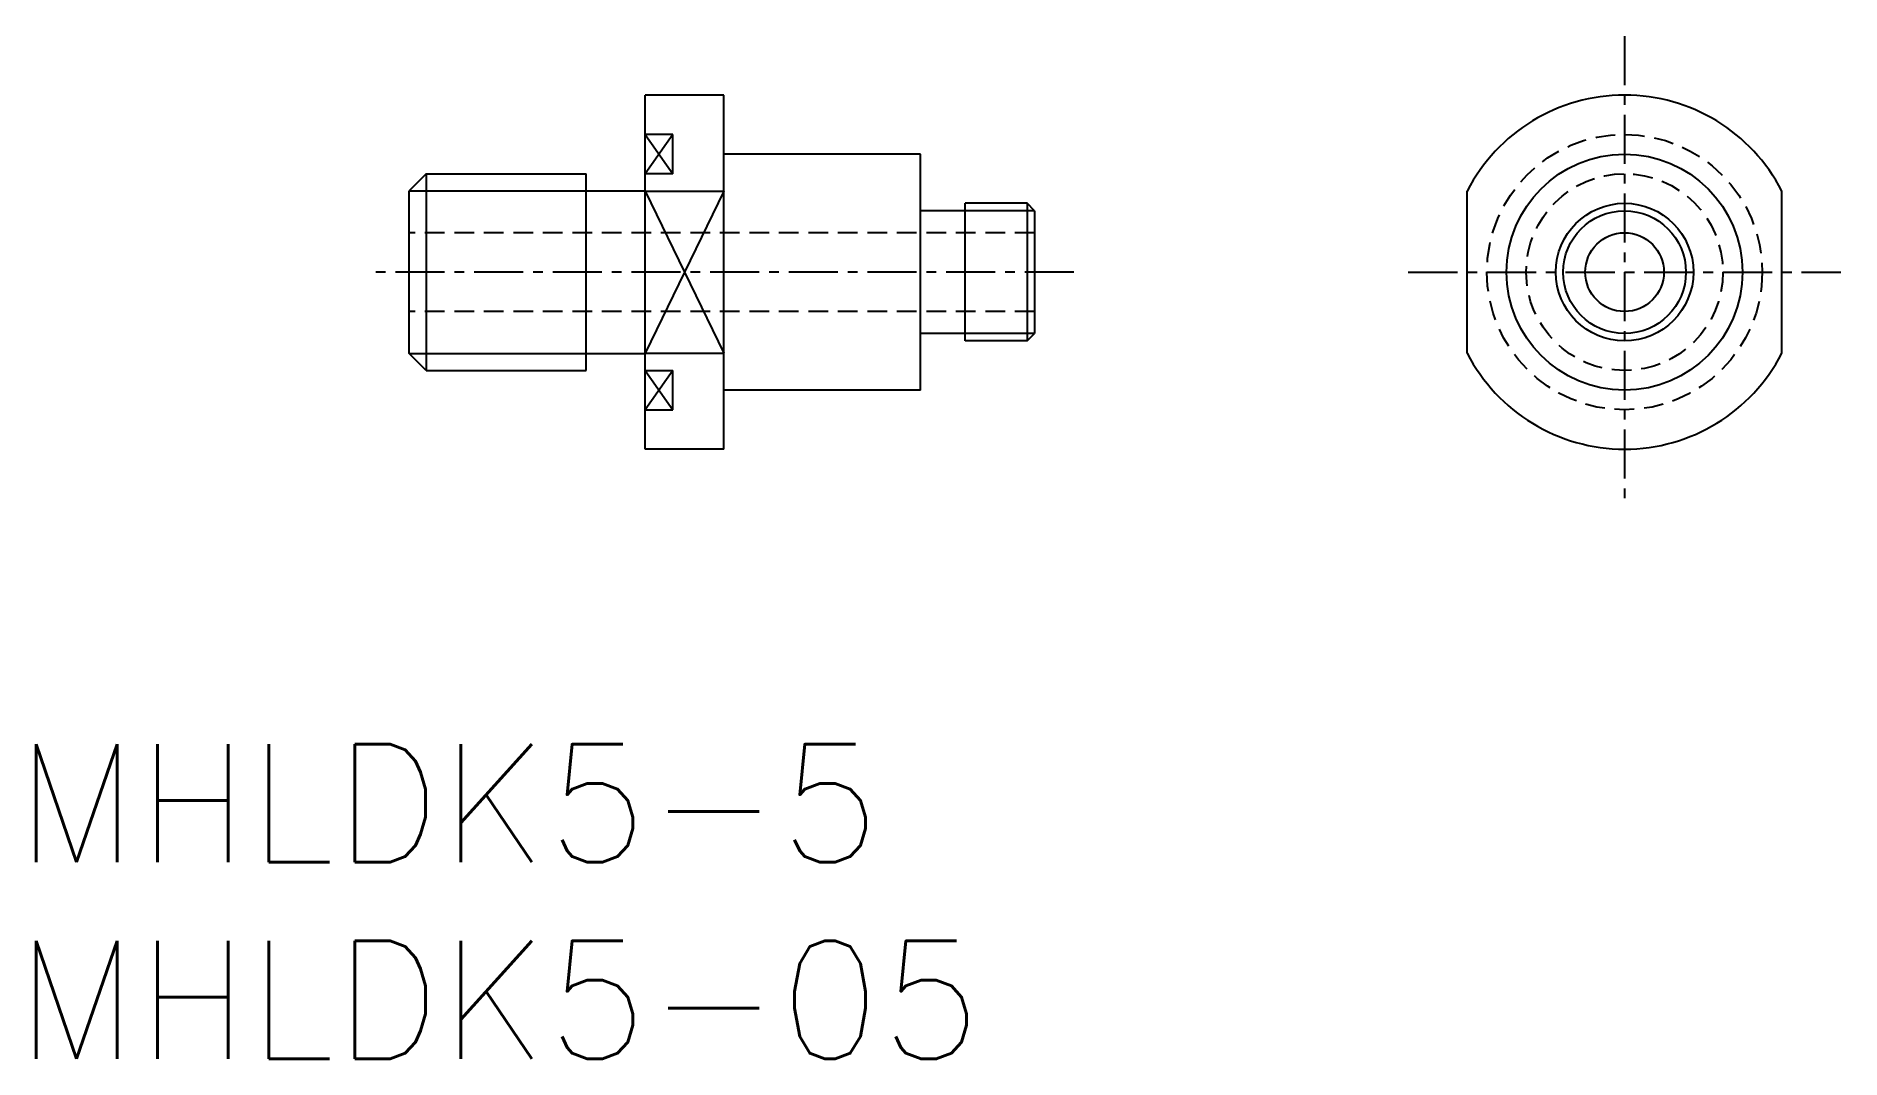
# Model space of a CAD drawing. Extents: x 0.5 to 46.4, y 0 to 26.
import ezdxf

# ---------------------------------------------------------------- set-up
doc = ezdxf.new("R2010")
doc.units = 0
doc.linetypes.add('CENTER', pattern=[2, 1.25, -0.25, 0.25, -0.25])
doc.linetypes.add('DASHED', pattern=[0.75, 0.5, -0.25])
doc.layers.get('0').update_dxf_attribs({"linetype": 'CONTINUOUS'})
doc.layers.add('CENTER', color=1, linetype='CENTER')
doc.styles.get("Standard").update_dxf_attribs({"font": 'txt.shx'})

# ---------------------------------------------------------------- blocks, each defined once
blk = doc.blocks.new('*U9')
at = {"color": 7, "linetype": 'CONTINUOUS'}
blk.add_text('MHLDK5-05', height=3, dxfattribs=at).set_placement((0, 0))
blk = doc.blocks.new('*U10')
at = {"color": 7, "linetype": 'CONTINUOUS'}
blk.add_text('MHLDK5-5', height=3, dxfattribs=at).set_placement((0, 5))

msp = doc.modelspace()

# ---------------------------------------------------------------- linework, layer by layer
at = {"color": 7, "linetype": 'CONTINUOUS'}
for p, q in [((16, 15.5), (16, 24.5)), ((18, 24.5), (16, 24.5)), ((18, 15.5), (18, 24.5)), ((23, 23), (18, 23)), ((23, 17), (23, 23)), ((10.433, 22.5), (10, 22.067)), ((10.433, 22.5), (14.5, 22.5)), ((10.433, 22.5), (10.433, 17.5)), ((14.5, 17.5), (14.5, 22.5)), ((10, 17.933), (10, 22.067)), ((14.5, 22.067), (16, 22.067)), ((16, 22.062), (18, 22.062)), ((36.9, 17.938), (36.9, 22.062)), ((44.9, 17.938), (44.9, 22.062)), ((25.71, 21.75), (24.136, 21.75)), ((24.136, 18.25), (24.136, 21.75)), ((25.9, 21.561), (25.71, 21.75)), ((25.71, 21.75), (25.71, 18.25)), ((24, 21.561), (23, 21.561)), ((25.9, 21.561), (25.9, 18.439)), ((24, 18.439), (23, 18.439)), ((25.71, 18.25), (25.9, 18.439)), ((10.433, 17.5), (10, 17.933)), ((14.5, 17.933), (16, 17.933)), ((16, 17.938), (18, 17.938)), ((25.71, 18.25), (24.136, 18.25)), ((10.433, 17.5), (14.5, 17.5)), ((23, 17), (18, 17)), ((18, 15.5), (16, 15.5))]:
    msp.add_line(p, q, dxfattribs=at)
at = {"color": 3, "linetype": 'CONTINUOUS'}
for p, q in [((16.7, 23.5), (16, 23.5)), ((16.7, 23.5), (16, 22.5)), ((16, 23.5), (16.7, 22.5)), ((16.7, 22.5), (16.7, 23.5)), ((16.7, 22.5), (16, 22.5)), ((10, 22.067), (14.5, 22.067)), ((18, 22.062), (16, 17.938)), ((16, 22.062), (18, 17.938)), ((25.9, 21.561), (24, 21.561)), ((25.9, 18.439), (24, 18.439)), ((10, 17.933), (14.5, 17.933)), ((16, 17.5), (16.7, 17.5)), ((16.7, 17.5), (16, 16.5)), ((16, 17.5), (16.7, 16.5)), ((16.7, 16.5), (16.7, 17.5)), ((16, 16.5), (16.7, 16.5))]:
    msp.add_line(p, q, dxfattribs=at)
at = {"color": 3, "linetype": 'DASHED'}
for p, q in [((25.9, 21), (10, 21)), ((25.9, 19), (10, 19))]:
    msp.add_line(p, q, dxfattribs=at)
for radius in [3.5, 2.5]:
    msp.add_circle((40.9, 20), radius, dxfattribs=at)
at = {"color": 7, "linetype": 'CONTINUOUS'}
for radius in [3, 1.56, 1]:
    msp.add_circle((40.9, 20), radius, dxfattribs=at)
at = {"color": 3, "linetype": 'CONTINUOUS'}
msp.add_circle((40.9, 20), 1.75, dxfattribs=at)
at = {"color": 7, "linetype": 'CONTINUOUS'}
for start, end in [(27.266, 152.734), (207.266, 332.734)]:
    msp.add_arc((40.9, 20), 4.5, start, end, dxfattribs=at)
at = {"layer": 'CENTER', "color": 1, "linetype": 'CENTER'}
for p, q in [((40.9, 26), (40.9, 14)), ((26.9, 20), (9, 20)), ((35.4, 20), (46.4, 20))]:
    msp.add_line(p, q, dxfattribs=at)

# ---------------------------------------------------------------- block references
at = {"color": 7, "linetype": 'CONTINUOUS'}
for name in ['*U10', '*U9']:
    msp.add_blockref(name, (0, 0), dxfattribs=at)

doc.saveas('drawing.dxf')
